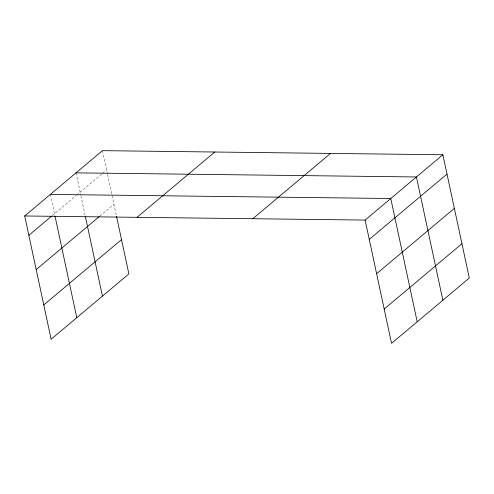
<?xml version="1.0" encoding="UTF-8"?>
<svg xmlns="http://www.w3.org/2000/svg" width="494" height="494" viewBox="0 0 494 494"><rect width="100%" height="100%" fill="white"/><g stroke="black" fill="none" stroke-linecap="round" stroke-linejoin="round"><path stroke-width="0.37" stroke-dasharray="2.47 1.85" d="M52.166 215.68L76.07 195.599M76.656 195.111L101.888 173.913M102.474 173.419L106.587 169.967M99.844 216.113L113.941 204.269M102.449 150.658L107.389 173.69M107.55 174.438L116.362 215.551M76.014 172.863L80.794 195.155M80.954 195.902L85.11 215.291M50.357 194.414L54.815 215.217"/><path stroke-width="0.74" d="M116.522 216.304L128.878 273.923L51.129 339.236L24.7 215.971L102.449 150.658L442.871 154.764L469.3 278.029L391.551 343.342L365.122 220.077L442.871 154.764M28.837 235.274L51.58 216.174M36.192 269.582L99.257 216.607M137.042 217.323L214.791 152.01M43.775 304.928L121.518 239.621M252.786 218.719L330.535 153.406M369.265 239.38L447.014 174.067M376.619 273.688L454.369 208.375M384.196 309.034L461.946 243.721M76.014 172.863L416.436 176.969L442.865 300.235M50.357 194.414L390.779 198.52L417.208 321.792M24.7 215.971L365.122 220.077M85.431 216.78L102.443 296.134M54.976 215.958L76.786 317.685"/></g></svg>
